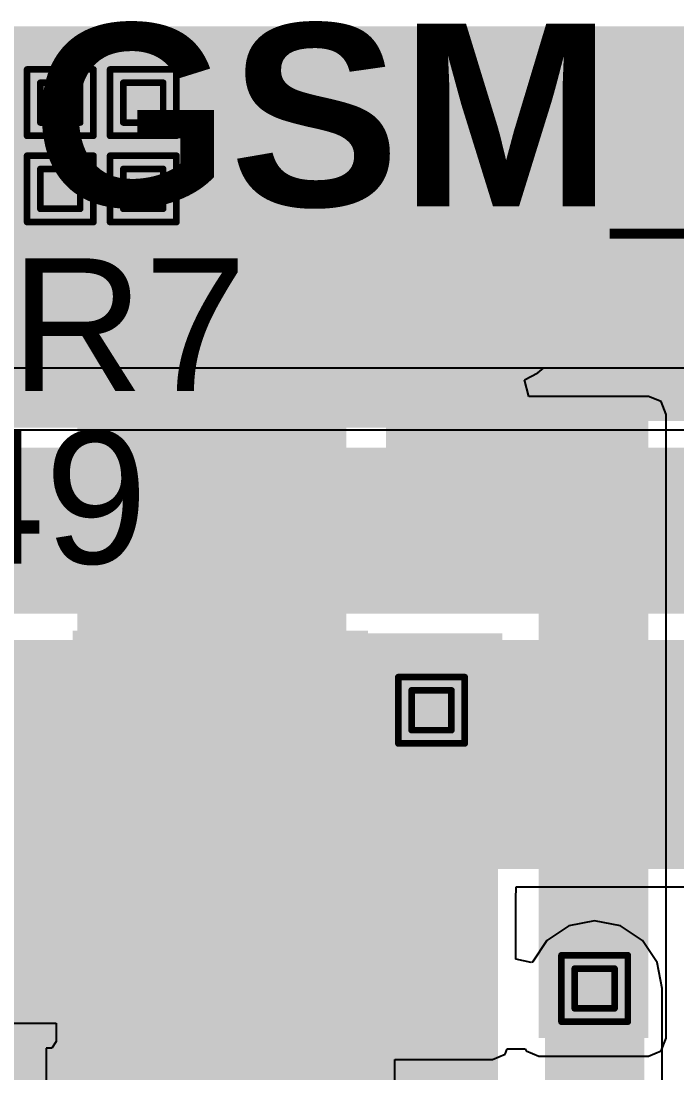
# Model space of a CAD drawing. Header units: inches. Extents: x -0.3 to 9.9, y -0.4 to 5.
# Drawn here: x 2.263 to 2.4606, y 2.4575 to 2.7745 of the extents above; entities that cross this region are included whole.
import ezdxf

# ---------------------------------------------------------------- set-up
doc = ezdxf.new("R2010")
doc.units = ezdxf.units.IN
doc.header["$MEASUREMENT"] = 0
for name, color, linetype in [('Board Outline', 216, 'Continuous'), ('Bottom Layer', 5, 'Continuous'), ('Bottom Solder', 6, 'Continuous'), ('Drill Drawing', 1, 'Continuous'), ('Top Layer', 1, 'Continuous'), ('Top Overlay', 2, 'Continuous'), ('Top Paste', 8, 'Continuous'), ('Top Solder', 216, 'Continuous'), ('Via Holes', 16, 'Continuous')]:
    doc.layers.add(name, color=color, linetype=linetype)
doc.styles.add('Arial', font='', dxfattribs={"height": 0.2})
doc.styles.add('Arial_Bold', font='', dxfattribs={"height": 0.2})
doc.styles.get('Arial').set_extended_font_data('Arial')
doc.styles.get('Arial_Bold').set_extended_font_data('Arial', bold=True)

# ---------------------------------------------------------------- blocks, each defined once
blk = doc.blocks.new('R___0603_24')
at = {"layer": 'Top Layer'}
for points in [[(-0.015, 0.0175), (-0.015, -0.0175), (-0.045, -0.0175), (-0.045, 0.0175)], [(0.045, 0.0175), (0.045, -0.0175), (0.015, -0.0175), (0.015, 0.0175)]]:
    blk.add_hatch(color=1, dxfattribs=at).paths.add_polyline_path(points)
at = {"layer": 'Top Paste'}
for points in [[(-0.015, 0.0175), (-0.015, -0.0175), (-0.045, -0.0175), (-0.045, 0.0175)], [(0.045, 0.0175), (0.045, -0.0175), (0.015, -0.0175), (0.015, 0.0175)]]:
    blk.add_hatch(color=8, dxfattribs=at).paths.add_polyline_path(points)
at = {"layer": 'Top Solder'}
for points in [[(-0.011, 0.0215), (-0.011, -0.0215), (-0.049, -0.0215), (-0.049, 0.0215)], [(0.049, 0.0215), (0.049, -0.0215), (0.011, -0.0215), (0.011, 0.0215)]]:
    blk.add_hatch(color=216, dxfattribs=at).paths.add_polyline_path(points)
at = {"layer": 'Top Overlay'}
for points in [[(-0.048, 0.021, 0.005, 0.005, 0), (-0.048, -0.021, 0.005, 0.005, 0)], [(0.048, 0.021, 0.005, 0.005, 0), (-0.048, 0.021, 0.005, 0.005, 0)], [(0.048, 0.021, 0.005, 0.005, 0), (0.048, -0.021, 0.005, 0.005, 0)], [(0.048, -0.021, 0.005, 0.005, 0), (-0.048, -0.021, 0.005, 0.005, 0)]]:
    blk.add_lwpolyline(points, format="xyseb", dxfattribs=at)
for points in [[(-0.04925, 0.021, 0.0025, 0.0025, 1), (-0.04675, 0.021, 0.0025, 0.0025, 1)], [(-0.04925, 0.021, 0.0025, 0.0025, 1), (-0.04675, 0.021, 0.0025, 0.0025, 1)], [(0.04675, 0.021, 0.0025, 0.0025, 1), (0.04925, 0.021, 0.0025, 0.0025, 1)], [(0.04675, 0.021, 0.0025, 0.0025, 1), (0.04925, 0.021, 0.0025, 0.0025, 1)], [(-0.04925, -0.021, 0.0025, 0.0025, 1), (-0.04675, -0.021, 0.0025, 0.0025, 1)], [(-0.04925, -0.021, 0.0025, 0.0025, 1), (-0.04675, -0.021, 0.0025, 0.0025, 1)], [(0.04675, -0.021, 0.0025, 0.0025, 1), (0.04925, -0.021, 0.0025, 0.0025, 1)], [(0.04675, -0.021, 0.0025, 0.0025, 1), (0.04925, -0.021, 0.0025, 0.0025, 1)]]:
    blk.add_lwpolyline(points, format="xyseb", close=True, dxfattribs=at)
blk = doc.blocks.new('LED_0603_38')
at = {"layer": 'Top Layer'}
for points in [[(-0.03937, 0.01969), (-0.01969, 0.01969), (-0.01969, -0.01969), (-0.03937, -0.01969)], [(0.01969, 0.01969), (0.03937, 0.01969), (0.03937, -0.01969), (0.01969, -0.01969)]]:
    blk.add_hatch(color=1, dxfattribs=at).paths.add_polyline_path(points)
at = {"layer": 'Top Overlay'}
blk.add_hatch(color=2, dxfattribs=at).paths.add_polyline_path([(0.044, -0.026), (0.069, -0.026), (0.069, 0.026), (0.044, 0.026)])
at = {"layer": 'Top Paste'}
for points in [[(-0.03937, 0.01969), (-0.01969, 0.01969), (-0.01969, -0.01969), (-0.03937, -0.01969)], [(0.01969, 0.01969), (0.03937, 0.01969), (0.03937, -0.01969), (0.01969, -0.01969)]]:
    blk.add_hatch(color=8, dxfattribs=at).paths.add_polyline_path(points)
at = {"layer": 'Top Solder'}
for points in [[(-0.04337, 0.02369), (-0.01569, 0.02369), (-0.01569, -0.02369), (-0.04337, -0.02369)], [(0.01569, 0.02369), (0.04337, 0.02369), (0.04337, -0.02369), (0.01569, -0.02369)]]:
    blk.add_hatch(color=216, dxfattribs=at).paths.add_polyline_path(points)
at = {"layer": 'Top Overlay'}
for points in [[(-0.044, 0.024, 0.005, 0.005, 0), (-0.017, 0.024, 0.005, 0.005, 0)], [(-0.044, -0.024, 0.005, 0.005, 0), (-0.044, 0.024, 0.005, 0.005, 0)], [(0.017, 0.024, 0.005, 0.005, 0), (0.044, 0.024, 0.005, 0.005, 0)], [(0.044, -0.024, 0.005, 0.005, 0), (0.044, 0.024, 0.005, 0.005, 0)], [(-0.044, -0.024, 0.005, 0.005, 0), (-0.017, -0.024, 0.005, 0.005, 0)], [(0.017, -0.024, 0.005, 0.005, 0), (0.044, -0.024, 0.005, 0.005, 0)]]:
    blk.add_lwpolyline(points, format="xyseb", dxfattribs=at)
for points in [[(-0.04525, 0.024, 0.0025, 0.0025, 1), (-0.04275, 0.024, 0.0025, 0.0025, 1)], [(-0.04525, 0.024, 0.0025, 0.0025, 1), (-0.04275, 0.024, 0.0025, 0.0025, 1)], [(-0.01825, 0.024, 0.0025, 0.0025, 1), (-0.01575, 0.024, 0.0025, 0.0025, 1)], [(0.01575, 0.024, 0.0025, 0.0025, 1), (0.01825, 0.024, 0.0025, 0.0025, 1)], [(0.04275, 0.024, 0.0025, 0.0025, 1), (0.04525, 0.024, 0.0025, 0.0025, 1)], [(0.04275, 0.024, 0.0025, 0.0025, 1), (0.04525, 0.024, 0.0025, 0.0025, 1)], [(-0.04525, -0.024, 0.0025, 0.0025, 1), (-0.04275, -0.024, 0.0025, 0.0025, 1)], [(-0.04525, -0.024, 0.0025, 0.0025, 1), (-0.04275, -0.024, 0.0025, 0.0025, 1)], [(-0.01825, -0.024, 0.0025, 0.0025, 1), (-0.01575, -0.024, 0.0025, 0.0025, 1)], [(0.01575, -0.024, 0.0025, 0.0025, 1), (0.01825, -0.024, 0.0025, 0.0025, 1)], [(0.04275, -0.024, 0.0025, 0.0025, 1), (0.04525, -0.024, 0.0025, 0.0025, 1)], [(0.04275, -0.024, 0.0025, 0.0025, 1), (0.04525, -0.024, 0.0025, 0.0025, 1)]]:
    blk.add_lwpolyline(points, format="xyseb", close=True, dxfattribs=at)
at = {"layer": 'Top Overlay', "style": 'Arial_Bold'}
blk.add_text('LED2', height=0.045, dxfattribs=at).set_placement((-0.1532, -0.02518))
blk = doc.blocks.new('DDPAK_58')
at = {"layer": 'Top Layer'}
for points in [[(-0.15492, -0.14636), (-0.1128, -0.14636), (-0.1128, -0.2314), (-0.15492, -0.2314)], [(-0.08799, -0.14636), (-0.04587, -0.14636), (-0.04587, -0.2314), (-0.08799, -0.2314)]]:
    blk.add_hatch(color=1, dxfattribs=at).paths.add_polyline_path(points)
at = {"layer": 'Top Paste'}
for points in [[(-0.15492, -0.14636), (-0.1128, -0.14636), (-0.1128, -0.2314), (-0.15492, -0.2314)], [(-0.08799, -0.14636), (-0.04587, -0.14636), (-0.04587, -0.2314), (-0.08799, -0.2314)]]:
    blk.add_hatch(color=8, dxfattribs=at).paths.add_polyline_path(points)
at = {"layer": 'Top Solder'}
for points in [[(-0.15689, -0.14439), (-0.11083, -0.14439), (-0.11083, -0.23337), (-0.15689, -0.23337)], [(-0.08996, -0.14439), (-0.0439, -0.14439), (-0.0439, -0.23337), (-0.08996, -0.23337)]]:
    blk.add_hatch(color=216, dxfattribs=at).paths.add_polyline_path(points)
at = {"layer": 'Top Overlay'}
for points in [[(-0.162, -0.191, 0.01, 0.01, 0), (-0.167, -0.186, 0.01, 0.01, 0)], [(-0.167, -0.196, 0.01, 0.01, 0), (-0.167, -0.186, 0.01, 0.01, 0)], [(-0.167, -0.196, 0.01, 0.01, 0), (-0.162, -0.191, 0.01, 0.01, 0)]]:
    blk.add_lwpolyline(points, format="xyseb", dxfattribs=at)
for points in [[(-0.1695, -0.186, 0.005, 0.005, 1), (-0.1645, -0.186, 0.005, 0.005, 1)], [(-0.1695, -0.186, 0.005, 0.005, 1), (-0.1645, -0.186, 0.005, 0.005, 1)], [(-0.1645, -0.191, 0.005, 0.005, 1), (-0.1595, -0.191, 0.005, 0.005, 1)], [(-0.1645, -0.191, 0.005, 0.005, 1), (-0.1595, -0.191, 0.005, 0.005, 1)], [(-0.1695, -0.196, 0.005, 0.005, 1), (-0.1645, -0.196, 0.005, 0.005, 1)], [(-0.1695, -0.196, 0.005, 0.005, 1), (-0.1645, -0.196, 0.005, 0.005, 1)]]:
    blk.add_lwpolyline(points, format="xyseb", close=True, dxfattribs=at)

msp = doc.modelspace()

# ---------------------------------------------------------------- hatches: boundary and pattern name
at = {"layer": 'Bottom Layer'}
for points in [[(1.571, 2.652), (2.375, 2.652), (2.375, 2.76295), (1.571, 2.76295)], [(2.30882, 2.65395), (2.83982, 2.65395), (2.83982, 2.76295), (2.30882, 2.76295)], [(1.87, 2.52295), (2.40668, 2.52295), (2.40668, 2.58795), (1.87, 2.58795)], [(2.395, 2.519), (3.219, 2.519), (3.219, 2.588), (2.395, 2.588)], [(1.87, 2.431), (2.40668, 2.431), (2.40668, 2.55495), (1.87, 2.55495)]]:
    msp.add_hatch(color=5, dxfattribs=at).paths.add_polyline_path(points)
h = msp.add_hatch(color=5, dxfattribs=at)
edge = h.paths.add_edge_path()
edge.add_arc((2.27482, 2.74995), 0.01181, 0, 360)
h = msp.add_hatch(color=5, dxfattribs=at)
edge = h.paths.add_edge_path()
edge.add_arc((2.29982, 2.74995), 0.01181, 0, 360)
h = msp.add_hatch(color=5, dxfattribs=at)
edge = h.paths.add_edge_path()
edge.add_arc((2.27482, 2.72395), 0.01181, 0, 360)
h = msp.add_hatch(color=5, dxfattribs=at)
edge = h.paths.add_edge_path()
edge.add_arc((2.29982, 2.72395), 0.01181, 0, 360)
h = msp.add_hatch(color=5, dxfattribs=at)
edge = h.paths.add_edge_path()
edge.add_arc((2.38668, 2.56681), 0.01181, 0, 360)
h = msp.add_hatch(color=5, dxfattribs=at)
edge = h.paths.add_edge_path()
edge.add_arc((2.43582, 2.48295), 0.01181, 0, 360)
at = {"layer": 'Bottom Solder'}
h = msp.add_hatch(color=6, dxfattribs=at)
edge = h.paths.add_edge_path()
edge.add_arc((2.27482, 2.74995), 0.00591, 0, 360)
h = msp.add_hatch(color=6, dxfattribs=at)
edge = h.paths.add_edge_path()
edge.add_arc((2.29982, 2.74995), 0.00591, 0, 360)
h = msp.add_hatch(color=6, dxfattribs=at)
edge = h.paths.add_edge_path()
edge.add_arc((2.27482, 2.72395), 0.00591, 0, 360)
h = msp.add_hatch(color=6, dxfattribs=at)
edge = h.paths.add_edge_path()
edge.add_arc((2.29982, 2.72395), 0.00591, 0, 360)
h = msp.add_hatch(color=6, dxfattribs=at)
edge = h.paths.add_edge_path()
edge.add_arc((2.38668, 2.56681), 0.00591, 0, 360)
h = msp.add_hatch(color=6, dxfattribs=at)
edge = h.paths.add_edge_path()
edge.add_arc((2.43582, 2.48295), 0.00591, 0, 360)
at = {"layer": 'Top Layer'}
for points in [[(2.21382, 2.71195), (2.31482, 2.71195), (2.31482, 2.76295), (2.21382, 2.76295)], [(2.313, 2.705), (2.212, 2.705), (2.212, 2.661), (2.313, 2.661)], [(2.361, 2.571), (2.361, 2.656), (2.28, 2.656), (2.28, 2.571)], [(2.444, 2.656), (2.373, 2.656), (2.373, 2.61), (2.444, 2.61)], [(2.419, 2.656), (2.419, 2.468), (2.452, 2.468), (2.452, 2.656)], [(2.28, 2.544), (2.408, 2.544), (2.408, 2.59), (2.28, 2.59)], [(2.279, 2.467), (2.405, 2.467), (2.405, 2.529), (2.279, 2.529)]]:
    msp.add_hatch(color=1, dxfattribs=at).paths.add_polyline_path(points)
h = msp.add_hatch(color=1, dxfattribs=at)
edge = h.paths.add_edge_path()
edge.add_arc((2.27482, 2.74995), 0.01181, 0, 360)
h = msp.add_hatch(color=1, dxfattribs=at)
edge = h.paths.add_edge_path()
edge.add_arc((2.29982, 2.74995), 0.01181, 0, 360)
h = msp.add_hatch(color=1, dxfattribs=at)
edge = h.paths.add_edge_path()
edge.add_arc((2.27482, 2.72395), 0.01181, 0, 360)
h = msp.add_hatch(color=1, dxfattribs=at)
edge = h.paths.add_edge_path()
edge.add_arc((2.29982, 2.72395), 0.01181, 0, 360)
h = msp.add_hatch(color=1, dxfattribs=at)
edge = h.paths.add_edge_path()
edge.add_arc((2.38668, 2.56681), 0.01181, 0, 360)
h = msp.add_hatch(color=1, dxfattribs=at)
edge = h.paths.add_edge_path()
edge.add_arc((2.43582, 2.48295), 0.01181, 0, 360)
at = {"layer": 'Top Solder'}
h = msp.add_hatch(color=216, dxfattribs=at)
edge = h.paths.add_edge_path()
edge.add_arc((2.27482, 2.74995), 0.00591, 0, 360)
h = msp.add_hatch(color=216, dxfattribs=at)
edge = h.paths.add_edge_path()
edge.add_arc((2.29982, 2.74995), 0.00591, 0, 360)
h = msp.add_hatch(color=216, dxfattribs=at)
edge = h.paths.add_edge_path()
edge.add_arc((2.27482, 2.72395), 0.00591, 0, 360)
h = msp.add_hatch(color=216, dxfattribs=at)
edge = h.paths.add_edge_path()
edge.add_arc((2.29982, 2.72395), 0.00591, 0, 360)
h = msp.add_hatch(color=216, dxfattribs=at)
edge = h.paths.add_edge_path()
edge.add_arc((2.38668, 2.56681), 0.00591, 0, 360)
h = msp.add_hatch(color=216, dxfattribs=at)
edge = h.paths.add_edge_path()
edge.add_arc((2.43582, 2.48295), 0.00591, 0, 360)
at = {"layer": 'Via Holes'}
h = msp.add_hatch(color=7, dxfattribs=at)
edge = h.paths.add_edge_path()
edge.add_arc((2.27482, 2.74995), 0.00591, 0, 360)
h = msp.add_hatch(color=7, dxfattribs=at)
edge = h.paths.add_edge_path()
edge.add_arc((2.29982, 2.74995), 0.00591, 0, 360)
h = msp.add_hatch(color=7, dxfattribs=at)
edge = h.paths.add_edge_path()
edge.add_arc((2.27482, 2.72395), 0.00591, 0, 360)
h = msp.add_hatch(color=7, dxfattribs=at)
edge = h.paths.add_edge_path()
edge.add_arc((2.29982, 2.72395), 0.00591, 0, 360)
h = msp.add_hatch(color=7, dxfattribs=at)
edge = h.paths.add_edge_path()
edge.add_arc((2.38668, 2.56681), 0.00591, 0, 360)
h = msp.add_hatch(color=7, dxfattribs=at)
edge = h.paths.add_edge_path()
edge.add_arc((2.43582, 2.48295), 0.00591, 0, 360)

# ---------------------------------------------------------------- linework, layer by layer
at = {"layer": 'Board Outline'}
msp.add_lwpolyline([(-0.11718, 2.76795, 0.01, 0.01, 0), (4.62523, 2.76795, 0.01, 0.01, 0)], format="xyseb", dxfattribs=at)
at = {"layer": 'Bottom Layer'}
for p, q in [((1.47906, 2.67), (3.41771, 2.67)), ((3.10182, 2.65121), (1.84329, 2.65121)), ((2.41209, 2.51156), (2.41217, 2.51195)), ((2.41209, 2.49175), (2.41209, 2.51156)), ((2.41217, 2.51195), (2.41217, 2.51359)), ((2.41217, 2.51359), (3.219, 2.51359)), ((2.42802, 2.50179), (2.4214, 2.49737)), ((2.43582, 2.50334), (2.42802, 2.50179)), ((2.44363, 2.50179), (2.43582, 2.50334)), ((2.45024, 2.49737), (2.44363, 2.50179)), ((2.4214, 2.49737), (2.41709, 2.49092)), ((2.45466, 2.49075), (2.45024, 2.49737)), ((2.41665, 2.49082), (2.41209, 2.49175)), ((2.41709, 2.49092), (2.41665, 2.49082)), ((2.45621, 2.48295), (2.45466, 2.49075)), ((2.45621, 2.36695), (2.45621, 2.48295))]:
    msp.add_line(p, q, dxfattribs=at)
for points in [[(1.84329, 2.62095, 0.05, 0.05, 0), (3.10182, 2.62095, 0.05, 0.05, 0)], [(2.22704, 2.56681, 0.04, 0.04, 0), (2.38668, 2.56681, 0.04, 0.04, 0)], [(2.38668, 2.51195, 0.04, 0.04, 0), (2.38668, 2.56681, 0.04, 0.04, 0)], [(2.17218, 2.51195, 0.04, 0.04, 0), (2.338, 2.51195, 0.04, 0.04, 0)], [(2.338, 2.51195, 0.04, 0.04, 0), (2.361, 2.48895, 0.04, 0.04, 0)], [(2.361, 2.278, 0.04, 0.04, 0), (2.361, 2.48895, 0.04, 0.04, 0)], [(2.43582, 2.36695, 0.03, 0.03, 0), (2.43582, 2.48295, 0.03, 0.03, 0)], [(2.43582, 2.48382, 0.022, 0.022, 0), (2.436, 2.484, 0.022, 0.022, 0)], [(2.43582, 2.48295, 0.022, 0.022, 0), (2.43582, 2.48382, 0.022, 0.022, 0)]]:
    msp.add_lwpolyline(points, format="xyseb", dxfattribs=at)
for points in [[(2.37668, 2.56681, 0.02, 0.02, 1), (2.39668, 2.56681, 0.02, 0.02, 1)], [(2.37668, 2.56681, 0.02, 0.02, 1), (2.39668, 2.56681, 0.02, 0.02, 1)], [(2.328, 2.51195, 0.02, 0.02, 1), (2.348, 2.51195, 0.02, 0.02, 1)], [(2.328, 2.51195, 0.02, 0.02, 1), (2.348, 2.51195, 0.02, 0.02, 1)], [(2.37668, 2.51195, 0.02, 0.02, 1), (2.39668, 2.51195, 0.02, 0.02, 1)], [(2.351, 2.48895, 0.02, 0.02, 1), (2.371, 2.48895, 0.02, 0.02, 1)], [(2.351, 2.48895, 0.02, 0.02, 1), (2.371, 2.48895, 0.02, 0.02, 1)], [(2.42832, 2.48295, 0.015, 0.015, 1), (2.44332, 2.48295, 0.015, 0.015, 1)], [(2.43032, 2.48382, 0.011, 0.011, 1), (2.44132, 2.48382, 0.011, 0.011, 1)], [(2.43032, 2.48382, 0.011, 0.011, 1), (2.44132, 2.48382, 0.011, 0.011, 1)], [(2.43032, 2.48295, 0.011, 0.011, 1), (2.44132, 2.48295, 0.011, 0.011, 1)], [(2.4305, 2.484, 0.011, 0.011, 1), (2.4415, 2.484, 0.011, 0.011, 1)]]:
    msp.add_lwpolyline(points, format="xyseb", close=True, dxfattribs=at)
at = {"layer": 'Drill Drawing'}
for points in [[(2.26482, 2.75995, 0.002, 0.002, 0), (2.28482, 2.75995, 0.002, 0.002, 0)], [(2.26482, 2.73995, 0.002, 0.002, 0), (2.26482, 2.75995, 0.002, 0.002, 0)], [(2.28482, 2.73995, 0.002, 0.002, 0), (2.28482, 2.75995, 0.002, 0.002, 0)], [(2.28982, 2.75995, 0.002, 0.002, 0), (2.30982, 2.75995, 0.002, 0.002, 0)], [(2.28982, 2.73995, 0.002, 0.002, 0), (2.28982, 2.75995, 0.002, 0.002, 0)], [(2.30982, 2.73995, 0.002, 0.002, 0), (2.30982, 2.75995, 0.002, 0.002, 0)], [(2.26882, 2.75595, 0.002, 0.002, 0), (2.28082, 2.75595, 0.002, 0.002, 0)], [(2.26882, 2.74395, 0.002, 0.002, 0), (2.26882, 2.75595, 0.002, 0.002, 0)], [(2.28082, 2.74395, 0.002, 0.002, 0), (2.28082, 2.75595, 0.002, 0.002, 0)], [(2.29382, 2.75595, 0.002, 0.002, 0), (2.30582, 2.75595, 0.002, 0.002, 0)], [(2.29382, 2.74395, 0.002, 0.002, 0), (2.29382, 2.75595, 0.002, 0.002, 0)], [(2.30582, 2.74395, 0.002, 0.002, 0), (2.30582, 2.75595, 0.002, 0.002, 0)], [(2.26882, 2.74395, 0.002, 0.002, 0), (2.28082, 2.74395, 0.002, 0.002, 0)], [(2.29382, 2.74395, 0.002, 0.002, 0), (2.30582, 2.74395, 0.002, 0.002, 0)], [(2.26482, 2.73995, 0.002, 0.002, 0), (2.28482, 2.73995, 0.002, 0.002, 0)], [(2.28982, 2.73995, 0.002, 0.002, 0), (2.30982, 2.73995, 0.002, 0.002, 0)], [(2.26482, 2.73395, 0.002, 0.002, 0), (2.28482, 2.73395, 0.002, 0.002, 0)], [(2.26482, 2.71395, 0.002, 0.002, 0), (2.26482, 2.73395, 0.002, 0.002, 0)], [(2.28482, 2.71395, 0.002, 0.002, 0), (2.28482, 2.73395, 0.002, 0.002, 0)], [(2.28982, 2.73395, 0.002, 0.002, 0), (2.30982, 2.73395, 0.002, 0.002, 0)], [(2.28982, 2.71395, 0.002, 0.002, 0), (2.28982, 2.73395, 0.002, 0.002, 0)], [(2.30982, 2.71395, 0.002, 0.002, 0), (2.30982, 2.73395, 0.002, 0.002, 0)], [(2.26882, 2.72995, 0.002, 0.002, 0), (2.28082, 2.72995, 0.002, 0.002, 0)], [(2.26882, 2.71795, 0.002, 0.002, 0), (2.26882, 2.72995, 0.002, 0.002, 0)], [(2.28082, 2.71795, 0.002, 0.002, 0), (2.28082, 2.72995, 0.002, 0.002, 0)], [(2.29382, 2.72995, 0.002, 0.002, 0), (2.30582, 2.72995, 0.002, 0.002, 0)], [(2.29382, 2.71795, 0.002, 0.002, 0), (2.29382, 2.72995, 0.002, 0.002, 0)], [(2.30582, 2.71795, 0.002, 0.002, 0), (2.30582, 2.72995, 0.002, 0.002, 0)], [(2.26882, 2.71795, 0.002, 0.002, 0), (2.28082, 2.71795, 0.002, 0.002, 0)], [(2.29382, 2.71795, 0.002, 0.002, 0), (2.30582, 2.71795, 0.002, 0.002, 0)], [(2.26482, 2.71395, 0.002, 0.002, 0), (2.28482, 2.71395, 0.002, 0.002, 0)], [(2.28982, 2.71395, 0.002, 0.002, 0), (2.30982, 2.71395, 0.002, 0.002, 0)], [(2.37668, 2.57681, 0.002, 0.002, 0), (2.39668, 2.57681, 0.002, 0.002, 0)], [(2.37668, 2.55681, 0.002, 0.002, 0), (2.37668, 2.57681, 0.002, 0.002, 0)], [(2.39668, 2.55681, 0.002, 0.002, 0), (2.39668, 2.57681, 0.002, 0.002, 0)], [(2.38068, 2.57281, 0.002, 0.002, 0), (2.39268, 2.57281, 0.002, 0.002, 0)], [(2.38068, 2.56081, 0.002, 0.002, 0), (2.38068, 2.57281, 0.002, 0.002, 0)], [(2.39268, 2.56081, 0.002, 0.002, 0), (2.39268, 2.57281, 0.002, 0.002, 0)], [(2.38068, 2.56081, 0.002, 0.002, 0), (2.39268, 2.56081, 0.002, 0.002, 0)], [(2.37668, 2.55681, 0.002, 0.002, 0), (2.39668, 2.55681, 0.002, 0.002, 0)], [(2.42582, 2.49295, 0.002, 0.002, 0), (2.44582, 2.49295, 0.002, 0.002, 0)], [(2.42582, 2.47295, 0.002, 0.002, 0), (2.42582, 2.49295, 0.002, 0.002, 0)], [(2.44582, 2.47295, 0.002, 0.002, 0), (2.44582, 2.49295, 0.002, 0.002, 0)], [(2.42982, 2.48895, 0.002, 0.002, 0), (2.44182, 2.48895, 0.002, 0.002, 0)], [(2.42982, 2.47695, 0.002, 0.002, 0), (2.42982, 2.48895, 0.002, 0.002, 0)], [(2.44182, 2.47695, 0.002, 0.002, 0), (2.44182, 2.48895, 0.002, 0.002, 0)], [(2.42982, 2.47695, 0.002, 0.002, 0), (2.44182, 2.47695, 0.002, 0.002, 0)], [(2.42582, 2.47295, 0.002, 0.002, 0), (2.44582, 2.47295, 0.002, 0.002, 0)]]:
    msp.add_lwpolyline(points, format="xyseb", dxfattribs=at)
for points in [[(2.26432, 2.75995, 0.001, 0.001, 1), (2.26532, 2.75995, 0.001, 0.001, 1)], [(2.26432, 2.75995, 0.001, 0.001, 1), (2.26532, 2.75995, 0.001, 0.001, 1)], [(2.28432, 2.75995, 0.001, 0.001, 1), (2.28532, 2.75995, 0.001, 0.001, 1)], [(2.28432, 2.75995, 0.001, 0.001, 1), (2.28532, 2.75995, 0.001, 0.001, 1)], [(2.28932, 2.75995, 0.001, 0.001, 1), (2.29032, 2.75995, 0.001, 0.001, 1)], [(2.28932, 2.75995, 0.001, 0.001, 1), (2.29032, 2.75995, 0.001, 0.001, 1)], [(2.30932, 2.75995, 0.001, 0.001, 1), (2.31032, 2.75995, 0.001, 0.001, 1)], [(2.30932, 2.75995, 0.001, 0.001, 1), (2.31032, 2.75995, 0.001, 0.001, 1)], [(2.26832, 2.75595, 0.001, 0.001, 1), (2.26932, 2.75595, 0.001, 0.001, 1)], [(2.26832, 2.75595, 0.001, 0.001, 1), (2.26932, 2.75595, 0.001, 0.001, 1)], [(2.28032, 2.75595, 0.001, 0.001, 1), (2.28132, 2.75595, 0.001, 0.001, 1)], [(2.28032, 2.75595, 0.001, 0.001, 1), (2.28132, 2.75595, 0.001, 0.001, 1)], [(2.29332, 2.75595, 0.001, 0.001, 1), (2.29432, 2.75595, 0.001, 0.001, 1)], [(2.29332, 2.75595, 0.001, 0.001, 1), (2.29432, 2.75595, 0.001, 0.001, 1)], [(2.30532, 2.75595, 0.001, 0.001, 1), (2.30632, 2.75595, 0.001, 0.001, 1)], [(2.30532, 2.75595, 0.001, 0.001, 1), (2.30632, 2.75595, 0.001, 0.001, 1)], [(2.26832, 2.74395, 0.001, 0.001, 1), (2.26932, 2.74395, 0.001, 0.001, 1)], [(2.26832, 2.74395, 0.001, 0.001, 1), (2.26932, 2.74395, 0.001, 0.001, 1)], [(2.28032, 2.74395, 0.001, 0.001, 1), (2.28132, 2.74395, 0.001, 0.001, 1)], [(2.28032, 2.74395, 0.001, 0.001, 1), (2.28132, 2.74395, 0.001, 0.001, 1)], [(2.29332, 2.74395, 0.001, 0.001, 1), (2.29432, 2.74395, 0.001, 0.001, 1)], [(2.29332, 2.74395, 0.001, 0.001, 1), (2.29432, 2.74395, 0.001, 0.001, 1)], [(2.30532, 2.74395, 0.001, 0.001, 1), (2.30632, 2.74395, 0.001, 0.001, 1)], [(2.30532, 2.74395, 0.001, 0.001, 1), (2.30632, 2.74395, 0.001, 0.001, 1)], [(2.26432, 2.73995, 0.001, 0.001, 1), (2.26532, 2.73995, 0.001, 0.001, 1)], [(2.26432, 2.73995, 0.001, 0.001, 1), (2.26532, 2.73995, 0.001, 0.001, 1)], [(2.28432, 2.73995, 0.001, 0.001, 1), (2.28532, 2.73995, 0.001, 0.001, 1)], [(2.28432, 2.73995, 0.001, 0.001, 1), (2.28532, 2.73995, 0.001, 0.001, 1)], [(2.28932, 2.73995, 0.001, 0.001, 1), (2.29032, 2.73995, 0.001, 0.001, 1)], [(2.28932, 2.73995, 0.001, 0.001, 1), (2.29032, 2.73995, 0.001, 0.001, 1)], [(2.30932, 2.73995, 0.001, 0.001, 1), (2.31032, 2.73995, 0.001, 0.001, 1)], [(2.30932, 2.73995, 0.001, 0.001, 1), (2.31032, 2.73995, 0.001, 0.001, 1)], [(2.26432, 2.73395, 0.001, 0.001, 1), (2.26532, 2.73395, 0.001, 0.001, 1)], [(2.26432, 2.73395, 0.001, 0.001, 1), (2.26532, 2.73395, 0.001, 0.001, 1)], [(2.28432, 2.73395, 0.001, 0.001, 1), (2.28532, 2.73395, 0.001, 0.001, 1)], [(2.28432, 2.73395, 0.001, 0.001, 1), (2.28532, 2.73395, 0.001, 0.001, 1)], [(2.28932, 2.73395, 0.001, 0.001, 1), (2.29032, 2.73395, 0.001, 0.001, 1)], [(2.28932, 2.73395, 0.001, 0.001, 1), (2.29032, 2.73395, 0.001, 0.001, 1)], [(2.30932, 2.73395, 0.001, 0.001, 1), (2.31032, 2.73395, 0.001, 0.001, 1)], [(2.30932, 2.73395, 0.001, 0.001, 1), (2.31032, 2.73395, 0.001, 0.001, 1)], [(2.26832, 2.72995, 0.001, 0.001, 1), (2.26932, 2.72995, 0.001, 0.001, 1)], [(2.26832, 2.72995, 0.001, 0.001, 1), (2.26932, 2.72995, 0.001, 0.001, 1)], [(2.28032, 2.72995, 0.001, 0.001, 1), (2.28132, 2.72995, 0.001, 0.001, 1)], [(2.28032, 2.72995, 0.001, 0.001, 1), (2.28132, 2.72995, 0.001, 0.001, 1)], [(2.29332, 2.72995, 0.001, 0.001, 1), (2.29432, 2.72995, 0.001, 0.001, 1)], [(2.29332, 2.72995, 0.001, 0.001, 1), (2.29432, 2.72995, 0.001, 0.001, 1)], [(2.30532, 2.72995, 0.001, 0.001, 1), (2.30632, 2.72995, 0.001, 0.001, 1)], [(2.30532, 2.72995, 0.001, 0.001, 1), (2.30632, 2.72995, 0.001, 0.001, 1)], [(2.26832, 2.71795, 0.001, 0.001, 1), (2.26932, 2.71795, 0.001, 0.001, 1)], [(2.26832, 2.71795, 0.001, 0.001, 1), (2.26932, 2.71795, 0.001, 0.001, 1)], [(2.28032, 2.71795, 0.001, 0.001, 1), (2.28132, 2.71795, 0.001, 0.001, 1)], [(2.28032, 2.71795, 0.001, 0.001, 1), (2.28132, 2.71795, 0.001, 0.001, 1)], [(2.29332, 2.71795, 0.001, 0.001, 1), (2.29432, 2.71795, 0.001, 0.001, 1)], [(2.29332, 2.71795, 0.001, 0.001, 1), (2.29432, 2.71795, 0.001, 0.001, 1)], [(2.30532, 2.71795, 0.001, 0.001, 1), (2.30632, 2.71795, 0.001, 0.001, 1)], [(2.30532, 2.71795, 0.001, 0.001, 1), (2.30632, 2.71795, 0.001, 0.001, 1)], [(2.26432, 2.71395, 0.001, 0.001, 1), (2.26532, 2.71395, 0.001, 0.001, 1)], [(2.26432, 2.71395, 0.001, 0.001, 1), (2.26532, 2.71395, 0.001, 0.001, 1)], [(2.28432, 2.71395, 0.001, 0.001, 1), (2.28532, 2.71395, 0.001, 0.001, 1)], [(2.28432, 2.71395, 0.001, 0.001, 1), (2.28532, 2.71395, 0.001, 0.001, 1)], [(2.28932, 2.71395, 0.001, 0.001, 1), (2.29032, 2.71395, 0.001, 0.001, 1)], [(2.28932, 2.71395, 0.001, 0.001, 1), (2.29032, 2.71395, 0.001, 0.001, 1)], [(2.30932, 2.71395, 0.001, 0.001, 1), (2.31032, 2.71395, 0.001, 0.001, 1)], [(2.30932, 2.71395, 0.001, 0.001, 1), (2.31032, 2.71395, 0.001, 0.001, 1)], [(2.37618, 2.57681, 0.001, 0.001, 1), (2.37718, 2.57681, 0.001, 0.001, 1)], [(2.37618, 2.57681, 0.001, 0.001, 1), (2.37718, 2.57681, 0.001, 0.001, 1)], [(2.39618, 2.57681, 0.001, 0.001, 1), (2.39718, 2.57681, 0.001, 0.001, 1)], [(2.39618, 2.57681, 0.001, 0.001, 1), (2.39718, 2.57681, 0.001, 0.001, 1)], [(2.38018, 2.57281, 0.001, 0.001, 1), (2.38118, 2.57281, 0.001, 0.001, 1)], [(2.38018, 2.57281, 0.001, 0.001, 1), (2.38118, 2.57281, 0.001, 0.001, 1)], [(2.39218, 2.57281, 0.001, 0.001, 1), (2.39318, 2.57281, 0.001, 0.001, 1)], [(2.39218, 2.57281, 0.001, 0.001, 1), (2.39318, 2.57281, 0.001, 0.001, 1)], [(2.38018, 2.56081, 0.001, 0.001, 1), (2.38118, 2.56081, 0.001, 0.001, 1)], [(2.38018, 2.56081, 0.001, 0.001, 1), (2.38118, 2.56081, 0.001, 0.001, 1)], [(2.39218, 2.56081, 0.001, 0.001, 1), (2.39318, 2.56081, 0.001, 0.001, 1)], [(2.39218, 2.56081, 0.001, 0.001, 1), (2.39318, 2.56081, 0.001, 0.001, 1)], [(2.37618, 2.55681, 0.001, 0.001, 1), (2.37718, 2.55681, 0.001, 0.001, 1)], [(2.37618, 2.55681, 0.001, 0.001, 1), (2.37718, 2.55681, 0.001, 0.001, 1)], [(2.39618, 2.55681, 0.001, 0.001, 1), (2.39718, 2.55681, 0.001, 0.001, 1)], [(2.39618, 2.55681, 0.001, 0.001, 1), (2.39718, 2.55681, 0.001, 0.001, 1)], [(2.42532, 2.49295, 0.001, 0.001, 1), (2.42632, 2.49295, 0.001, 0.001, 1)], [(2.42532, 2.49295, 0.001, 0.001, 1), (2.42632, 2.49295, 0.001, 0.001, 1)], [(2.44532, 2.49295, 0.001, 0.001, 1), (2.44632, 2.49295, 0.001, 0.001, 1)], [(2.44532, 2.49295, 0.001, 0.001, 1), (2.44632, 2.49295, 0.001, 0.001, 1)], [(2.42932, 2.48895, 0.001, 0.001, 1), (2.43032, 2.48895, 0.001, 0.001, 1)], [(2.42932, 2.48895, 0.001, 0.001, 1), (2.43032, 2.48895, 0.001, 0.001, 1)], [(2.44132, 2.48895, 0.001, 0.001, 1), (2.44232, 2.48895, 0.001, 0.001, 1)], [(2.44132, 2.48895, 0.001, 0.001, 1), (2.44232, 2.48895, 0.001, 0.001, 1)], [(2.42932, 2.47695, 0.001, 0.001, 1), (2.43032, 2.47695, 0.001, 0.001, 1)], [(2.42932, 2.47695, 0.001, 0.001, 1), (2.43032, 2.47695, 0.001, 0.001, 1)], [(2.44132, 2.47695, 0.001, 0.001, 1), (2.44232, 2.47695, 0.001, 0.001, 1)], [(2.44132, 2.47695, 0.001, 0.001, 1), (2.44232, 2.47695, 0.001, 0.001, 1)], [(2.42532, 2.47295, 0.001, 0.001, 1), (2.42632, 2.47295, 0.001, 0.001, 1)], [(2.42532, 2.47295, 0.001, 0.001, 1), (2.42632, 2.47295, 0.001, 0.001, 1)], [(2.44532, 2.47295, 0.001, 0.001, 1), (2.44632, 2.47295, 0.001, 0.001, 1)], [(2.44532, 2.47295, 0.001, 0.001, 1), (2.44632, 2.47295, 0.001, 0.001, 1)]]:
    msp.add_lwpolyline(points, format="xyseb", close=True, dxfattribs=at)
at = {"layer": 'Top Layer'}
for p, q in [((2.41871, 2.66854), (2.42049, 2.67)), ((2.42049, 2.67), (3.07156, 2.67)), ((2.41473, 2.66641), (2.41871, 2.66854)), ((2.41598, 2.66141), (2.41473, 2.66641)), ((2.452, 2.66141), (2.41598, 2.66141)), ((2.45583, 2.65983), (2.452, 2.66141)), ((2.45741, 2.656), (2.45583, 2.65983)), ((2.45741, 2.468), (2.45741, 2.656)), ((2.2182, 2.47251), (2.27359, 2.47251)), ((2.27359, 2.47251), (2.27359, 2.467)), ((2.27359, 2.467), (2.27226, 2.46501)), ((2.45583, 2.46417), (2.45741, 2.468)), ((2.27226, 2.46501), (2.27055, 2.46501)), ((2.27055, 2.46501), (2.27055, 2.43895)), ((2.40883, 2.46317), (2.4095, 2.4648)), ((2.4095, 2.4648), (2.41491, 2.4648)), ((2.41491, 2.4648), (2.41517, 2.46417)), ((2.41517, 2.46417), (2.419, 2.46259)), ((2.452, 2.46259), (2.45583, 2.46417)), ((2.37559, 2.43895), (2.37559, 2.46159)), ((2.37559, 2.46159), (2.405, 2.46159)), ((2.405, 2.46159), (2.40883, 2.46317)), ((2.419, 2.46259), (2.452, 2.46259))]:
    msp.add_line(p, q, dxfattribs=at)
for points in [[(2.40963, 2.69363, 0.04, 0.04, 0), (2.43695, 2.72095, 0.04, 0.04, 0)], [(2.43695, 2.72095, 0.04, 0.04, 0), (3.00982, 2.72095, 0.04, 0.04, 0)], [(2.40963, 2.69363, 0.04, 0.04, -0.197985), (2.38642, 2.684, 0.04, 0.04, 0)], [(2.40963, 2.69363, 0.04, 0.04, 0), (2.40963, 2.69363, 0.04, 0.04, 0)], [(2.232, 2.684, 0.04, 0.04, 0), (2.38642, 2.684, 0.04, 0.04, 0)], [(2.323, 2.567, 0.04, 0.04, 0), (2.32319, 2.56681, 0.04, 0.04, 0)], [(2.32319, 2.56681, 0.04, 0.04, 0), (2.38668, 2.56681, 0.04, 0.04, 0)], [(2.20764, 2.498, 0.04, 0.04, 0), (2.342, 2.498, 0.04, 0.04, 0)]]:
    msp.add_lwpolyline(points, format="xyseb", dxfattribs=at)
for points in [[(2.42695, 2.72095, 0.02, 0.02, 1), (2.44695, 2.72095, 0.02, 0.02, 1)], [(2.42695, 2.72095, 0.02, 0.02, 1), (2.44695, 2.72095, 0.02, 0.02, 1)], [(2.39963, 2.69363, 0.02, 0.02, 1), (2.41963, 2.69363, 0.02, 0.02, 1)], [(2.39963, 2.69363, 0.02, 0.02, 1), (2.41963, 2.69363, 0.02, 0.02, 1)], [(2.39963, 2.69363, 0.02, 0.02, 1), (2.41963, 2.69363, 0.02, 0.02, 1)], [(2.39963, 2.69363, 0.02, 0.02, 1), (2.41963, 2.69363, 0.02, 0.02, 1)], [(2.37642, 2.684, 0.02, 0.02, 1), (2.39642, 2.684, 0.02, 0.02, 1)], [(2.37642, 2.684, 0.02, 0.02, 1), (2.39642, 2.684, 0.02, 0.02, 1)], [(2.313, 2.567, 0.02, 0.02, 1), (2.333, 2.567, 0.02, 0.02, 1)], [(2.31319, 2.56681, 0.02, 0.02, 1), (2.33319, 2.56681, 0.02, 0.02, 1)], [(2.31319, 2.56681, 0.02, 0.02, 1), (2.33319, 2.56681, 0.02, 0.02, 1)], [(2.37668, 2.56681, 0.02, 0.02, 1), (2.39668, 2.56681, 0.02, 0.02, 1)], [(2.332, 2.498, 0.02, 0.02, 1), (2.352, 2.498, 0.02, 0.02, 1)]]:
    msp.add_lwpolyline(points, format="xyseb", close=True, dxfattribs=at)

# ---------------------------------------------------------------- block references
msp.add_blockref('LED_0603_38', (2.1963, 2.73795))
for name, p, rotation in [('R___0603_24', (2.365, 2.638), 180), ('DDPAK_58', (2.51194, 2.43395), 270)]:
    msp.add_blockref(name, p, dxfattribs=dict(rotation=rotation))

# ---------------------------------------------------------------- texts
at = {"layer": 'Top Overlay', "style": 'Arial_Bold'}
msp.add_text('GSM_PWR', height=0.055, rotation=360, dxfattribs=at).set_placement((2.26612, 2.71872))
at = {"layer": 'Top Overlay', "style": 'Arial'}
for s, p in [('R7', (2.25968, 2.66301)), ('R49', (2.19868, 2.61101))]:
    msp.add_text(s, height=0.04, dxfattribs=at).set_placement(p)

doc.saveas('drawing.dxf')
